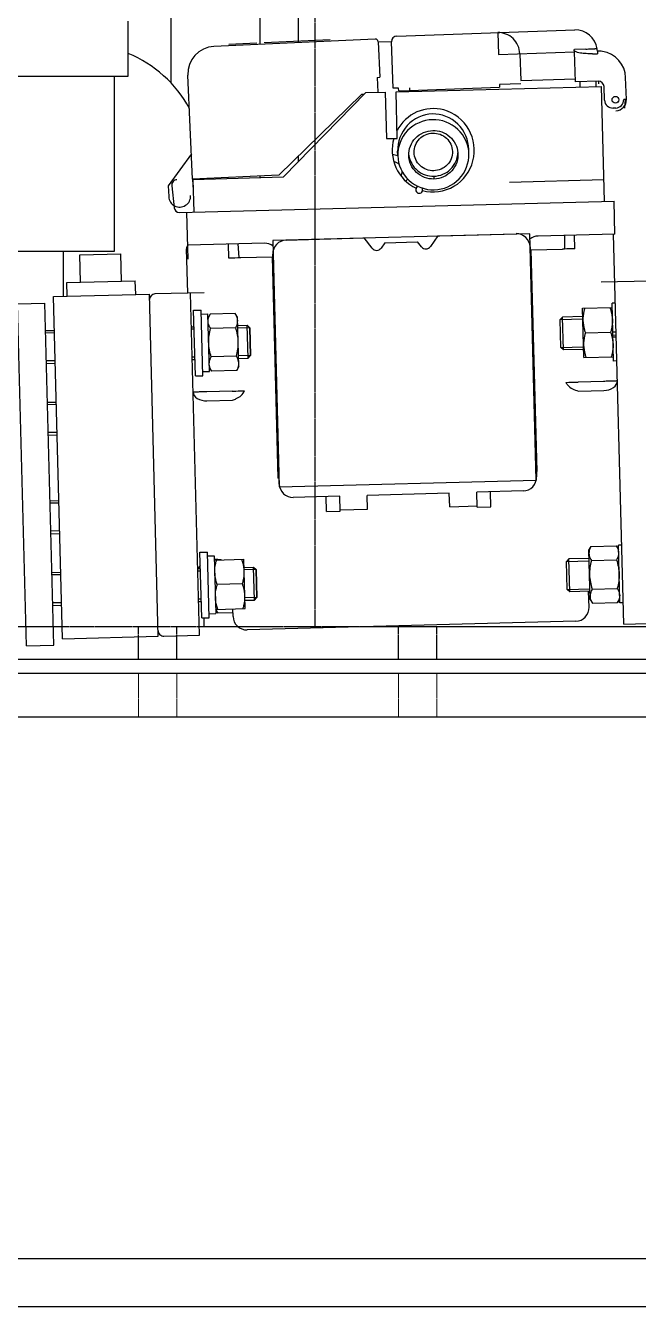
# Model space of a CAD drawing. Extents: x 59521 to 184406, y -1257 to 56672.
# Drawn here: x 85946.3 to 86170.1, y 15354.2 to 15821.9 of the extents above; entities that cross this region are included whole.
import ezdxf

# ---------------------------------------------------------------- set-up
doc = ezdxf.new("R2010")
doc.units = 0
doc.header["$MEASUREMENT"] = 0
doc.linetypes.add('EB_DASH', pattern=[6, 3, -3])
doc.linetypes.add('HIDDEN', pattern=[0.375, 0.25, -0.125])
doc.layers.get('0').update_dxf_attribs({"linetype": 'CONTINUOUS'})
doc.layers.add('00_BUW_DATUM', color=7, linetype='CONTINUOUS')
doc.layers.add('03-JI-ZHUN-XIAN', color=7, linetype='CONTINUOUS')
doc.layers.add('DEFAULT_2', color=8, linetype='EB_DASH', lineweight=0)

# ---------------------------------------------------------------- blocks, each defined once
blk = doc.blocks.new('rt666')
at = {"color": 87, "linetype": 'Continuous'}
for p, q in [((-1092.5, 198.4), (-1092.5, 230)), ((-1060, 212.56), (-1060, 230)), ((-1108.23, 201), (-1108.23, 221)), ((-1010.13, 215.61), (-945.17, 217.84)), ((-973.3, 216.88), (-973.03, 208.88)), ((-1017.98, 214.5), (-1076.92, 211.79)), ((-1061.3, 213.01), (-1071.44, 212.54)), ((-1034.42, 214.24), (-1058.56, 213.13)), ((-1016.94, 213.54), (-1016.34, 200.56)), ((-1012.06, 213.55), (-1016.93, 213.38)), ((-1011.48, 196.56), (-1012.06, 213.55)), ((-941.1, 210.86), (-945.28, 210.72)), ((-973.03, 208.88), (-945.27, 209.83)), ((-965.21, 209.15), (-964.88, 199.43)), ((-944.89, 198.84), (-945.27, 209.83)), ((-938.63, 209.06), (-936.87, 209.12)), ((-936.9, 210.12), (-936.87, 209.12)), ((-1084.7, 163.38), (-1086.45, 201.34)), ((-1240, 201), (-1108.23, 201)), ((-1113.23, 137), (-1113.23, 201)), ((-1017.34, 200.51), (-1016.34, 200.56)), ((-1017.34, 200.51), (-1017.09, 195.06)), ((-1009.48, 196.63), (-1011.48, 196.56)), ((-1010.39, 195.24), (-935.42, 197.2)), ((-1009.45, 195.63), (-1009.48, 196.63)), ((-1005.49, 196.76), (-1005.45, 195.76)), ((-1005.45, 195.76), (-972.62, 196.89)), ((-964.84, 198.15), (-972.65, 197.89)), ((-972.65, 197.89), (-972.62, 196.89)), ((-964.88, 199.43), (-944.93, 199.95)), ((-936.53, 199.12), (-944.89, 198.84)), ((-943.13, 197), (-943.18, 198.9)), ((-937.47, 199.09), (-937.42, 197.15)), ((-936.53, 199.12), (-936.49, 198.12)), ((-934.32, 155.21), (-935.42, 197.2)), ((-934.29, 192.2), (-934.46, 197.19)), ((-926.29, 192.47), (-926.57, 200.47)), ((-1053.24, 164.82), (-1023.06, 194.24)), ((-1021.39, 194.95), (-1051.48, 164.15)), ((-1022.04, 194.29), (-1023.06, 194.24)), ((-1021.39, 194.95), (-1014.39, 195.13)), ((-1014.39, 195.13), (-1013.95, 178.14)), ((-1009.95, 178.24), (-1010.39, 195.24)), ((-1009.45, 195.63), (-1005.45, 195.76)), ((-1003.4, 195.42), (-1003.41, 195.83)), ((-926.29, 192.47), (-927.29, 192.44)), ((-926.79, 192.4), (-927.03, 189.22)), ((-930.19, 189.33), (-931.19, 189.3)), ((-1013.95, 178.14), (-1009.95, 178.24)), ((-1009.78, 171.91), (-1009.83, 173.57)), ((-983.79, 172.59), (-983.84, 174.25)), ((-1085.13, 172.62), (-1093.6, 160.97)), ((-1053.24, 164.82), (-1084.7, 163.38)), ((-1084.58, 163.28), (-1051.48, 164.15)), ((-1060, 163.93), (-1060, 164.51)), ((-996.58, 164.43), (-996.56, 163.39)), ((-1093.6, 160.97), (-1093.42, 156.97)), ((-1092.34, 160.91), (-1091.47, 152.93)), ((-1084.7, 163.38), (-1084.52, 159.38)), ((-1084.58, 163.28), (-1084.27, 151.29)), ((-969, 162.31), (-934.53, 163.21)), ((-1089.43, 151.15), (-930.82, 155.31)), ((-930.51, 143.31), (-930.82, 155.31)), ((-1086.32, 134.19), (-1086.77, 151.22)), ((-961.61, 143.41), (-1055.4, 140.95)), ((-1055.4, 140.95), (-1053.05, 50.98)), ((-1050.58, 141.09), (-1022.09, 141.89)), ((-1019.08, 138.1), (-1022.09, 141.89)), ((-1014.5, 140.15), (-1002.58, 140.49)), ((-1001.09, 138.61), (-1002.58, 140.49)), ((-995.1, 142.64), (-997.89, 138.7)), ((-995.1, 142.64), (-966.61, 143.44)), ((-959.25, 53.44), (-961.61, 143.41)), ((-930.51, 143.31), (-958.49, 142.58)), ((-948.92, 142.83), (-948.96, 137.8)), ((-945.13, 137.91), (-945.26, 142.92)), ((-927.28, 0.85), (-931.01, 143.3)), ((-1240, 137), (-1113.23, 137)), ((-1132, 137), (-1132, 120.53)), ((-1125.87, 135.69), (-1110.88, 136.09)), ((-1125.61, 125.7), (-1125.87, 135.69)), ((-1110.62, 126.09), (-1110.88, 136.09)), ((-1086.5, 121.72), (-1086.92, 137.89)), ((-1058.47, 139.96), (-1086.45, 139.23)), ((-1071.7, 139.61), (-1071.57, 134.6)), ((-1067.73, 134.69), (-1068.04, 139.71)), ((-1053.08, 51.98), (-1055.43, 135.95)), ((-1014.5, 140.15), (-1015.88, 138.19)), ((-961.47, 138.59), (-959.11, 54.62)), ((-961.06, 137.51), (-949.65, 137.81)), ((-958.94, 56.58), (-961.06, 137.51)), ((-1067.05, 134.73), (-1055.64, 135.03)), ((-1055.64, 135.03), (-1053.52, 54.11)), ((-1130.61, 125.57), (-1105.62, 126.22)), ((-1130.48, 120.57), (-1130.61, 125.57)), ((-1105.49, 121.22), (-1105.62, 126.22)), ((-1080.5, 121.88), (-1098.49, 121.41)), ((-1082.22, -3.21), (-1085.5, 121.75)), ((-917.55, 126.14), (-935.55, 125.67)), ((-1148.67, 117.83), (-1138.67, 118.1)), ((-1145.39, -7.12), (-1148.67, 117.83)), ((-1135.4, -6.86), (-1138.67, 118.1)), ((-1135.48, 120.44), (-1100.49, 121.35)), ((-1132.21, -4.52), (-1135.48, 120.44)), ((-1097.22, -3.6), (-1100.49, 121.35)), ((-950.5, 112.07), (-942.2, 112.29)), ((-1138.41, 108.05), (-1135.16, 108.14)), ((-1085.17, 109.44), (-1084.17, 109.47)), ((-1084.15, 108.57), (-1085.15, 108.54)), ((-1068.18, 109.89), (-1064.78, 109.98)), ((-1063.86, 109.1), (-1068.16, 108.99)), ((-1063.86, 109.1), (-1063.59, 98.91)), ((-950.23, 101.87), (-950.5, 112.07)), ((-1135.13, 107.24), (-1138.38, 107.15)), ((-1083.88, 98.37), (-1084.88, 98.35)), ((-1063.59, 98.91), (-1067.89, 98.79)), ((-950.23, 101.87), (-941.93, 102.09)), ((-1134.87, 97.04), (-1138.12, 96.95)), ((-1138.09, 96.05), (-1134.84, 96.14)), ((-1084.86, 97.45), (-1083.86, 97.47)), ((-1067.87, 97.89), (-1064.47, 97.98)), ((-934.6, 89.5), (-943.91, 89.25)), ((-1070.24, 85.95), (-1079.55, 85.7)), ((-943.82, 85.98), (-934.51, 86.22)), ((-1134.45, 81.05), (-1137.7, 80.97)), ((-1079.46, 82.42), (-1070.16, 82.67)), ((-1134.18, 70.85), (-1137.43, 70.77)), ((-958.94, 56.58), (-959.17, 56.58)), ((-1053.13, 54.12), (-1053.52, 54.11)), ((-1053.05, 50.98), (-959.25, 53.44)), ((-1030.95, 47.6), (-1047.94, 47.12)), ((-1035.79, 41.96), (-1035.94, 47.46)), ((-1030.79, 42.1), (-1030.95, 47.6)), ((-990.96, 48.72), (-1020.95, 47.88)), ((-1020.81, 42.88), (-1020.95, 47.88)), ((-990.82, 43.73), (-990.96, 48.72)), ((-963.97, 49.48), (-980.96, 49)), ((-980.81, 43.51), (-980.96, 49)), ((-975.81, 43.65), (-975.97, 49.15)), ((-1133.5, 45.06), (-1136.76, 44.98)), ((-1035.79, 41.96), (-1030.79, 42.1)), ((-1030.8, 42.6), (-1020.81, 42.88)), ((-990.82, 43.73), (-980.82, 44.01)), ((-980.81, 43.51), (-975.81, 43.65)), ((-1133.24, 34.87), (-1136.49, 34.78)), ((-1075.45, 24.48), (-1076.75, 24.44)), ((-948.18, 23.71), (-939.89, 23.93)), ((-947.92, 13.52), (-948.18, 23.71)), ((-939.91, 24.83), (-947.31, 24.64)), ((-940.06, 24.83), (-939.92, 25.18)), ((-1132.82, 18.88), (-1136.07, 18.79)), ((-1081.84, 20.21), (-1082.84, 20.19)), ((-1061.54, 20.74), (-1065.84, 20.63)), ((-1061.54, 20.74), (-1061.28, 10.55)), ((-1081.57, 10.02), (-1082.57, 9.99)), ((-1061.28, 10.55), (-1065.57, 10.44)), ((-947.92, 13.52), (-939.62, 13.73)), ((-939.59, 12.83), (-946.99, 12.64)), ((-939.94, 7.02), (-940.09, 12.82)), ((-1132.55, 8.68), (-1135.8, 8.6)), ((-1069.9, 3.61), (-1069.97, 6.42)), ((-1080.5, 0), (-1080.5, 3.12)), ((-944.81, 1.89), (-1064.77, -1.25)), ((-927.28, 0.85), (-914.28, 1.19)), ((-1132.21, -4.52), (-1097.22, -3.6)), ((-1095.22, -3.55), (-1082.22, -3.21)), ((-1145.39, -7.12), (-1135.4, -6.86)), ((-1318.16, -17), (-665, -17)), ((-1312.34, -33), (-665, -33)), ((-830, -231), (-1350, -231)), ((-1340, -248.31), (-840, -248.31))]:
    blk.add_line(p, q, dxfattribs=at)
for points in [[(-945.31, 210.22), (-945.32, 210.31), (-945.33, 210.4), (-945.33, 210.49), (-945.32, 210.57), (-945.31, 210.65), (-945.28, 210.72)], [(-945.27, 209.83), (-945.27, 209.9), (-945.27, 209.96), (-945.28, 210.03), (-945.29, 210.09), (-945.3, 210.16), (-945.31, 210.22)], [(-1075.45, 24.48), (-1075.17, 24.48), (-1074.46, 24.4), (-1074.11, 24.32)]]:
    blk.add_lwpolyline(points, dxfattribs=at)
blk.add_circle((-930.29, 192.33), 1.25, dxfattribs=at)
for centre, radius, start, end in [((-1010.07, 213.62), 2, 91.9608, 181.9608), ((-944.9, 209.84), 8, 8.0777, 91.9608), ((-1076.46, 201.8), 10, 92.6316, 182.6316), ((-1017.94, 213.5), 1, 2.6316, 92.6316), ((-944.9, 209.84), 8, 1.9608, 8.0777), ((-1125, 168), 44.5, 28.4175, 67.8566), ((-943.55, 212.27), 2.7, 229.3697, 235.1664), ((-936.56, 200.12), 10, 87.0129, 91.9608), ((-936.56, 200.12), 10, 86.6986, 87.0129), ((-936.56, 200.12), 10, 80.8422, 86.6986), ((-936.56, 200.12), 10, 1.9608, 80.8422), ((-936.46, 197.12), 2, 1.9624, 91.958), ((-931.29, 192.3), 3, 181.9665, 271.9588), ((-930.29, 192.33), 3, 271.9665, 1.9588), ((-930.29, 192.33), 4, 271.9608, 1.9608), ((-1011.63, 166.19), 6, 71.9858, 90.8973), ((-1011.63, 166.19), 3.45, 46.4505, 82.7864), ((-997.06, 173.29), 8.75, 187.877, 188.2834), ((-1011.63, 166.19), 3.45, 331.0523, 358.8425), ((-1090.35, 161.13), 2, 91.5, 186.2636), ((-1011.63, 166.19), 6, 323.0111, 333.2731), ((-1001.95, 159.45), 1.25, 104.4795, 32.6734), ((-1089.42, 157.16), 4, 182.6316, 2.6316), ((-1089.48, 153.15), 2, 186.2636, 271.5), ((-1050.44, 136.09), 5, 91.6084, 181.6084), ((-966.47, 138.45), 5, 1.6084, 91.6084), ((-1017.51, 139.35), 2, 218.4783, 324.7385), ((-999.52, 139.85), 2, 218.4783, 324.7385), ((-1097.16, 1107.89), 973.62, 271.50598, 271.77181), ((-1098.44, 119.41), 2, 91.5, 181.5), ((-969.36, 1065.5), 976.58, 271.22859, 271.4934), ((-1048.08, 52.12), 5, 181.6084, 271.6084), ((-964.11, 54.48), 5, 271.6084, 1.6084), ((-1077.81, 19.41), 5, 144.686, 160.3029), ((-944.94, 6.89), 5, 271.5, 1.5), ((-1064.9, 3.74), 5, 181.5, 271.5), ((-1095.27, -1.55), 2, 181.5, 271.5)]:
    blk.add_arc(centre, radius, start, end, dxfattribs=at)
for centre, major_axis, ratio, start_param, end_param in [((-958.36, 137.58), (5, 0.13), 0.999391, 1.570796, 2.237088), ((-1084.92, 137.94), (2, 0.05), 1, 2.418858, 3.141593), ((-1058.34, 134.96), (5, 0.13), 0.999391, 0.90542, 1.570796)]:
    blk.add_ellipse(centre, major_axis=major_axis, ratio=ratio, start_param=start_param, end_param=end_param, dxfattribs=at)
for points, knots in [([(-965.21, 209.15), (-965.28, 211.18), (-967.05, 215.34), (-971.3, 216.94), (-973.3, 216.88)], [0, 0, 0, 0, 0.503764, 1, 1, 1, 1]), ([(-941.1, 210.86), (-940.77, 210.87), (-939.66, 210.9), (-938.55, 210.94), (-937.77, 210.97)], [0, 0, 0, 0, 0.29664, 1, 1, 1, 1]), ([(-936.98, 210.97), (-936.99, 211.03), (-937.39, 210.88), (-937.57, 210.97), (-937.77, 210.97)], [0, 0, 0, 0, 0.255585, 1, 1, 1, 1]), ([(-941.02, 209.18), (-941.72, 209.19), (-943.09, 209.37), (-944.52, 209.66), (-945.09, 210.05)], [0, 0, 0, 0, 0.50169, 1, 1, 1, 1]), ([(-992.98, 188.63), (-996.15, 189.48), (-1003.3, 188.99), (-1008.48, 184.06), (-1010.03, 181.16)], [0, 0, 0, 0, 0.499784, 1, 1, 1, 1]), ([(-997.18, 187.17), (-1000.52, 187.08), (-1007.41, 183.98), (-1009.91, 176.92), (-1009.83, 173.57)], [0, 0, 0, 0, 0.499556, 1, 1, 1, 1]), ([(-1000.73, 159.2), (-997.01, 158.18), (-988.35, 159.32), (-980.8, 169.64), (-982.39, 182.29), (-989.26, 187.62), (-992.98, 188.63)], [0, 0, 0, 0, 0.249719, 0.499789, 0.750048, 1, 1, 1, 1]), ([(-983.84, 174.25), (-983.92, 177.6), (-986.79, 184.52), (-993.83, 187.25), (-997.18, 187.17)], [0, 0, 0, 0, 0.500448, 1, 1, 1, 1]), ([(-997.12, 185.05), (-1000.43, 184.96), (-1007.23, 182.1), (-1009.87, 175.18), (-1009.78, 171.91)], [0, 0, 0, 0, 0.502706, 1, 1, 1, 1]), ([(-983.79, 172.59), (-983.88, 175.86), (-986.88, 182.63), (-993.81, 185.13), (-997.12, 185.05)], [0, 0, 0, 0, 0.497288, 1, 1, 1, 1]), ([(-1011.22, 178.21), (-1012.22, 174.81), (-1011.73, 167.07), (-1006.26, 161.53), (-1003.05, 160.05)], [0, 0, 0, 0, 0.500193, 1, 1, 1, 1]), ([(-1005.78, 172.01), (-1005.84, 174.28), (-1004.01, 179.07), (-999.31, 181.05), (-997.02, 181.11)], [0, 0, 0, 0, 0.497286, 1, 1, 1, 1]), ([(-996.63, 166.4), (-998.42, 166.35), (-1002.15, 167.72), (-1004.57, 173.09), (-1002.44, 178.57), (-998.78, 180.14), (-996.99, 180.18)], [0, 0, 0, 0, 0.251355, 0.499994, 0.748636, 1, 1, 1, 1]), ([(-997.02, 181.11), (-994.81, 181.17), (-990.2, 179.57), (-988.01, 175.18), (-987.82, 173.01)], [0, 0, 0, 0, 0.502622, 1, 1, 1, 1]), ([(-996.99, 180.18), (-995.21, 180.23), (-991.48, 178.86), (-989.06, 173.49), (-991.19, 168.01), (-994.85, 166.45), (-996.63, 166.4)], [0, 0, 0, 0, 0.251355, 0.499994, 0.748636, 1, 1, 1, 1]), ([(-1009.78, 171.91), (-1009.7, 168.64), (-1006.7, 161.87), (-999.76, 159.36), (-996.45, 159.45)], [0, 0, 0, 0, 0.497288, 1, 1, 1, 1]), ([(-996.56, 163.39), (-998.85, 163.33), (-1003.65, 165.06), (-1005.72, 169.75), (-1005.78, 172.01)], [0, 0, 0, 0, 0.502708, 1, 1, 1, 1]), ([(-1005.72, 172.03), (-1005.42, 169.94), (-1003.14, 165.84), (-998.71, 164.37), (-996.58, 164.43)], [0, 0, 0, 0, 0.497466, 1, 1, 1, 1]), ([(-996.58, 164.43), (-994.37, 164.49), (-989.85, 166.32), (-987.89, 170.82), (-987.82, 173)], [0, 0, 0, 0, 0.502622, 1, 1, 1, 1]), ([(-987.82, 173.01), (-987.62, 170.67), (-989.3, 165.58), (-994.18, 163.45), (-996.56, 163.39)], [0, 0, 0, 0, 0.497211, 1, 1, 1, 1]), ([(-996.45, 159.45), (-993.14, 159.54), (-986.35, 162.4), (-983.71, 169.32), (-983.79, 172.59)], [0, 0, 0, 0, 0.502706, 1, 1, 1, 1]), ([(-945.13, 137.91), (-945.59, 137.9), (-947.1, 137.87), (-948.6, 137.83), (-949.65, 137.81)], [0, 0, 0, 0, 0.307919, 1, 1, 1, 1]), ([(-948.42, 89.15), (-948.24, 88.78), (-947.13, 87.21), (-945.28, 86.28), (-943.82, 85.98)], [0, 0, 0, 0, 0.216419, 1, 1, 1, 1]), ([(-929.6, 89.64), (-929.6, 89.61), (-929.81, 89.67), (-930.01, 89.6), (-930.51, 89.62), (-931.39, 89.57), (-932.79, 89.55), (-933.96, 89.51), (-934.6, 89.5)], [0, 0, 0, 0, 0.019226, 0.076138, 0.16854, 0.292898, 0.617293, 1, 1, 1, 1]), ([(-934.51, 86.22), (-933.29, 86.25), (-931.1, 86.69), (-929.58, 88.72), (-929.6, 89.64)], [0, 0, 0, 0, 0.571322, 1, 1, 1, 1]), ([(-1079.55, 85.7), (-1080.19, 85.69), (-1081.36, 85.66), (-1082.76, 85.61), (-1083.64, 85.61), (-1084.14, 85.56), (-1084.35, 85.63), (-1084.55, 85.55), (-1084.55, 85.58)], [0, 0, 0, 0, 0.382707, 0.707102, 0.83146, 0.923862, 0.980774, 1, 1, 1, 1]), ([(-1084.55, 85.58), (-1084.52, 84.67), (-1082.9, 82.72), (-1080.69, 82.39), (-1079.46, 82.42)], [0, 0, 0, 0, 0.428678, 1, 1, 1, 1]), ([(-1070.24, 85.95), (-1069.78, 85.96), (-1068.28, 86), (-1066.77, 86.04), (-1065.73, 86.07)], [0, 0, 0, 0, 0.307717, 1, 1, 1, 1]), ([(-1070.16, 82.67), (-1069.67, 82.8), (-1067.91, 83.45), (-1066.26, 84.79), (-1065.73, 86.07)], [0, 0, 0, 0, 0.264601, 1, 1, 1, 1])]:
    blk.add_open_spline(points, degree=3, knots=knots, dxfattribs=at)
blk.add_open_spline([(-938.63, 209.06), (-939.43, 209.03), (-940.22, 209.14), (-941.02, 209.18)], degree=3, dxfattribs=at)
at = {"layer": '00_BUW_DATUM', "color": 87, "linetype": 'Continuous'}
for p, q in [((-930.35, 118.05), (-931.55, 118.02)), ((-930.99, 96.93), (-931.55, 118.02)), ((-1084.33, 115.47), (-1081.63, 115.54)), ((-1083.7, 91.48), (-1084.33, 115.47)), ((-1081, 91.55), (-1081.63, 115.54)), ((-1081.59, 114.09), (-1079.09, 114.16)), ((-1078.54, 93.06), (-1079.09, 114.16)), ((-1078.29, 114.02), (-1079.05, 112.61)), ((-1069.1, 114.26), (-1078.29, 114.02)), ((-1068.26, 112.89), (-1069.1, 114.26)), ((-1067.79, 94.89), (-1068.26, 112.89)), ((-949.62, 112.99), (-950.5, 112.07)), ((-942.22, 113.19), (-949.62, 112.99)), ((-949.31, 101), (-949.62, 112.99)), ((-942.3, 116.19), (-931.5, 116.47)), ((-941.83, 98.19), (-942.3, 116.19)), ((-1068.96, 109.06), (-1078.15, 108.82)), ((-1064.47, 97.98), (-1064.78, 109.98)), ((-1064.78, 109.98), (-1063.86, 109.1)), ((-1063.59, 98.91), (-1063.86, 109.1)), ((-950.23, 101.87), (-950.5, 112.07)), ((-941.26, 107.21), (-932.07, 107.45)), ((-930.07, 107.5), (-931.27, 107.47)), ((-931.24, 106.41), (-930.04, 106.45)), ((-930.02, 105.67), (-931.22, 105.64)), ((-1068.69, 98.68), (-1077.88, 98.44)), ((-1064.47, 97.98), (-1063.59, 98.91)), ((-949.31, 101), (-950.23, 101.87)), ((-941.91, 101.19), (-949.31, 101)), ((-941.83, 98.19), (-931.03, 98.48)), ((-1077.74, 93.24), (-1078.58, 94.61)), ((-1067.79, 94.89), (-1068.55, 93.48)), ((-929.79, 96.96), (-930.99, 96.93)), ((-1083.7, 91.48), (-1081, 91.55)), ((-1081.05, 93.16), (-1078.55, 93.22)), ((-1081.04, 93), (-1078.54, 93.06)), ((-1068.55, 93.48), (-1077.74, 93.24)), ((-1137.72, 81.87), (-1134.47, 81.95)), ((-1137.41, 69.87), (-1134.16, 69.95)), ((-1136.78, 45.88), (-1133.53, 45.96)), ((-1136.47, 33.88), (-1133.21, 33.97)), ((-939.99, 27.83), (-939.22, 29.24)), ((-939.22, 29.24), (-930.03, 29.48)), ((-930.03, 29.48), (-929.19, 28.11)), ((-928.03, 29.69), (-929.23, 29.66)), ((-928.68, 8.57), (-929.23, 29.66)), ((-1082.02, 27.11), (-1079.32, 27.18)), ((-1081.39, 3.12), (-1082.02, 27.11)), ((-1078.69, 3.19), (-1079.32, 27.18)), ((-1079.28, 25.73), (-1076.78, 25.8)), ((-1076.78, 25.8), (-1076.23, 4.7)), ((-1076.74, 24.25), (-1065.94, 24.53)), ((-1076.63, 24.44), (-1076.74, 24.25)), ((-1065.47, 6.54), (-1065.94, 24.53)), ((-947.31, 24.64), (-948.18, 23.71)), ((-947.92, 13.52), (-948.18, 23.71)), ((-946.99, 12.64), (-947.31, 24.64)), ((-939.52, 9.83), (-939.99, 27.83)), ((-939.08, 24.05), (-929.89, 24.29)), ((-1136.09, 19.69), (-1132.84, 19.78)), ((-1082.86, 21.09), (-1081.86, 21.11)), ((-1065.87, 21.53), (-1062.47, 21.62)), ((-1062.15, 9.62), (-1062.47, 21.62)), ((-1062.47, 21.62), (-1061.54, 20.74)), ((-1061.28, 10.55), (-1061.54, 20.74)), ((-1066.51, 15.51), (-1075.7, 15.27)), ((-1065.55, 9.54), (-1062.15, 9.62)), ((-1062.15, 9.62), (-1061.28, 10.55)), ((-946.99, 12.64), (-947.92, 13.52)), ((-939.52, 9.83), (-938.68, 8.46)), ((-938.81, 13.66), (-929.62, 13.9)), ((-929.49, 8.7), (-928.72, 10.12)), ((-1135.78, 7.7), (-1132.53, 7.78)), ((-1082.55, 9.09), (-1081.55, 9.12)), ((-1078.73, 4.64), (-1076.23, 4.7)), ((-1076.27, 6.25), (-1065.47, 6.54)), ((-1075.43, 4.88), (-1076.27, 6.25)), ((-1069.93, 5.03), (-1075.43, 4.88)), ((-938.68, 8.46), (-929.49, 8.7)), ((-927.48, 8.6), (-928.68, 8.57)), ((-1081.39, 3.12), (-1078.69, 3.19))]:
    blk.add_line(p, q, dxfattribs=at)
blk.add_arc((-1071.63, 22.92), 5.1, 162.5531, 164.8442, dxfattribs=at)
for points, knots in [([(-1079.02, 111.4), (-1079.03, 111.62), (-1078.97, 112.54), (-1078.62, 113.41), (-1078.29, 114.02)], [0, 0, 0, 0, 0.241275, 1, 1, 1, 1]), ([(-1068.23, 111.68), (-1068.23, 111.9), (-1068.33, 112.82), (-1068.74, 113.67), (-1069.1, 114.26)], [0, 0, 0, 0, 0.241275, 1, 1, 1, 1]), ([(-941.5, 116.21), (-941.61, 115.84), (-942.02, 114.37), (-942.21, 112.83), (-942.18, 111.69)], [0, 0, 0, 0, 0.2519, 1, 1, 1, 1]), ([(-932.31, 116.45), (-932.18, 116.09), (-931.69, 114.64), (-931.42, 113.11), (-931.39, 111.97)], [0, 0, 0, 0, 0.2519, 1, 1, 1, 1]), ([(-1078.15, 108.82), (-1078.28, 109.03), (-1078.72, 109.82), (-1079, 110.73), (-1079.02, 111.4)], [0, 0, 0, 0, 0.263017, 1, 1, 1, 1]), ([(-1068.96, 109.06), (-1068.85, 109.28), (-1068.44, 110.09), (-1068.21, 111.01), (-1068.23, 111.68)], [0, 0, 0, 0, 0.263017, 1, 1, 1, 1]), ([(-942.18, 111.69), (-942.15, 110.55), (-941.88, 109.02), (-941.39, 107.57), (-941.26, 107.21)], [0, 0, 0, 0, 0.7481, 1, 1, 1, 1]), ([(-931.39, 111.97), (-931.36, 110.83), (-931.55, 109.29), (-931.96, 107.82), (-932.07, 107.45)], [0, 0, 0, 0, 0.7481, 1, 1, 1, 1]), ([(-941.26, 107.21), (-941.37, 106.84), (-941.78, 105.37), (-941.98, 103.83), (-941.95, 102.69)], [0, 0, 0, 0, 0.2519, 1, 1, 1, 1]), ([(-932.07, 107.45), (-931.94, 107.09), (-931.46, 105.64), (-931.18, 104.12), (-931.15, 102.97)], [0, 0, 0, 0, 0.2519, 1, 1, 1, 1]), ([(-931.15, 102.97), (-931.12, 101.83), (-931.32, 100.29), (-931.72, 98.82), (-931.84, 98.45)], [0, 0, 0, 0, 0.7481, 1, 1, 1, 1]), ([(-1078.61, 95.82), (-1078.62, 96.04), (-1078.57, 96.95), (-1078.21, 97.83), (-1077.88, 98.44)], [0, 0, 0, 0, 0.241275, 1, 1, 1, 1]), ([(-1067.82, 96.1), (-1067.82, 96.32), (-1067.93, 97.23), (-1068.33, 98.09), (-1068.69, 98.68)], [0, 0, 0, 0, 0.241275, 1, 1, 1, 1]), ([(-941.95, 102.69), (-941.92, 101.55), (-941.64, 100.02), (-941.16, 98.58), (-941.03, 98.21)], [0, 0, 0, 0, 0.7481, 1, 1, 1, 1]), ([(-1077.74, 93.24), (-1077.87, 93.45), (-1078.32, 94.24), (-1078.6, 95.15), (-1078.61, 95.82)], [0, 0, 0, 0, 0.263017, 1, 1, 1, 1]), ([(-1068.55, 93.48), (-1068.44, 93.69), (-1068.03, 94.51), (-1067.8, 95.43), (-1067.82, 96.1)], [0, 0, 0, 0, 0.263017, 1, 1, 1, 1]), ([(-939.22, 29.24), (-939.33, 29.03), (-939.74, 28.22), (-939.97, 27.3), (-939.96, 26.62)], [0, 0, 0, 0, 0.263017, 1, 1, 1, 1]), ([(-930.03, 29.48), (-929.91, 29.28), (-929.46, 28.49), (-929.18, 27.58), (-929.16, 26.91)], [0, 0, 0, 0, 0.263017, 1, 1, 1, 1]), ([(-1076.62, 19.75), (-1076.65, 20.89), (-1076.45, 22.43), (-1076.05, 23.9), (-1075.94, 24.27)], [0, 0, 0, 0, 0.7481, 1, 1, 1, 1]), ([(-1065.83, 20.03), (-1065.86, 21.17), (-1066.13, 22.7), (-1066.62, 24.15), (-1066.75, 24.51)], [0, 0, 0, 0, 0.7481, 1, 1, 1, 1]), ([(-939.96, 26.62), (-939.95, 26.4), (-939.85, 25.49), (-939.45, 24.64), (-939.08, 24.05)], [0, 0, 0, 0, 0.241275, 1, 1, 1, 1]), ([(-929.16, 26.91), (-929.15, 26.69), (-929.21, 25.77), (-929.56, 24.9), (-929.89, 24.29)], [0, 0, 0, 0, 0.241275, 1, 1, 1, 1]), ([(-1075.7, 15.27), (-1075.83, 15.63), (-1076.31, 17.08), (-1076.59, 18.61), (-1076.62, 19.75)], [0, 0, 0, 0, 0.2519, 1, 1, 1, 1]), ([(-1066.51, 15.51), (-1066.4, 15.88), (-1065.99, 17.35), (-1065.8, 18.89), (-1065.83, 20.03)], [0, 0, 0, 0, 0.2519, 1, 1, 1, 1]), ([(-1076.39, 10.75), (-1076.42, 11.89), (-1076.22, 13.43), (-1075.81, 14.9), (-1075.7, 15.27)], [0, 0, 0, 0, 0.7481, 1, 1, 1, 1]), ([(-1065.59, 11.03), (-1065.62, 12.18), (-1065.9, 13.7), (-1066.38, 15.15), (-1066.51, 15.51)], [0, 0, 0, 0, 0.7481, 1, 1, 1, 1]), ([(-1075.47, 6.27), (-1075.6, 6.64), (-1076.08, 8.08), (-1076.36, 9.61), (-1076.39, 10.75)], [0, 0, 0, 0, 0.2519, 1, 1, 1, 1]), ([(-1066.28, 6.52), (-1066.16, 6.88), (-1065.76, 8.35), (-1065.56, 9.89), (-1065.59, 11.03)], [0, 0, 0, 0, 0.2519, 1, 1, 1, 1]), ([(-938.81, 13.66), (-938.93, 13.45), (-939.33, 12.63), (-939.57, 11.71), (-939.55, 11.04)], [0, 0, 0, 0, 0.263017, 1, 1, 1, 1]), ([(-939.55, 11.04), (-939.54, 10.82), (-939.44, 9.91), (-939.04, 9.05), (-938.68, 8.46)], [0, 0, 0, 0, 0.241275, 1, 1, 1, 1]), ([(-929.62, 13.9), (-929.5, 13.69), (-929.05, 12.9), (-928.77, 11.99), (-928.75, 11.32)], [0, 0, 0, 0, 0.263017, 1, 1, 1, 1]), ([(-928.75, 11.32), (-928.75, 11.1), (-928.8, 10.19), (-929.16, 9.31), (-929.49, 8.7)], [0, 0, 0, 0, 0.241275, 1, 1, 1, 1]), ([(-1075.43, 4.88), (-1075.5, 4.99), (-1075.75, 5.43), (-1075.97, 5.9), (-1076.09, 6.26)], [0, 0, 0, 0, 0.257142, 1, 1, 1, 1])]:
    blk.add_open_spline(points, degree=3, knots=knots, dxfattribs=at)
for points in [[(-1078.82, 103.61), (-1078.86, 105.36), (-1078.59, 107.13), (-1078.15, 108.82)], [(-1068.02, 103.89), (-1068.07, 105.64), (-1068.43, 107.39), (-1068.96, 109.06)], [(-1077.88, 98.44), (-1078.41, 100.11), (-1078.77, 101.86), (-1078.82, 103.61)], [(-1068.69, 98.68), (-1068.25, 100.37), (-1067.98, 102.14), (-1068.02, 103.89)], [(-939.08, 24.05), (-939.53, 22.35), (-939.8, 20.58), (-939.75, 18.83)], [(-929.89, 24.29), (-929.36, 22.62), (-929, 20.87), (-928.96, 19.11)], [(-939.75, 18.83), (-939.71, 17.08), (-939.34, 15.33), (-938.81, 13.66)], [(-928.96, 19.11), (-928.91, 17.36), (-929.18, 15.6), (-929.62, 13.9)]]:
    blk.add_open_spline(points, degree=3, dxfattribs=at)
at = {"layer": '03-JI-ZHUN-XIAN', "color": 87, "linetype": 'HIDDEN'}
for p, q in [((-1040, 0), (-1040, 395)), ((-1145.58, 0), (-1135.58, 0)), ((-1132.34, 0), (-1082.31, 0)), ((-1104.5, -12), (-1104.5, 0)), ((-1090.5, -12), (-1090.5, 0)), ((-1068.2, 0), (-1016.9, 0)), ((-1009.5, -12), (-1009.5, 0)), ((-995.5, -12), (-995.5, 0))]:
    blk.add_line(p, q, dxfattribs=at)
at = {"layer": '03-JI-ZHUN-XIAN', "color": 87, "linetype": 'Continuous'}
for p, q in [((-1046, 213.21), (-1046, 230)), ((-1046, 169.76), (-1046, 171.88)), ((-1324.35, 0), (-1145.58, 0)), ((-1135.58, 0), (-1132.34, 0)), ((-1082.31, 0), (-1068.2, 0)), ((-1016.9, 0), (-665, 0)), ((-1319.98, -12), (-665, -12))]:
    blk.add_line(p, q, dxfattribs=at)
at = {"layer": 'DEFAULT_2', "color": 87, "linetype": 'HIDDEN'}
for p, q in [((-1104.5, -17), (-1104.5, -33)), ((-1090.5, -17), (-1090.5, -33)), ((-1009.5, -17), (-1009.5, -33)), ((-995.5, -17), (-995.5, -33))]:
    blk.add_line(p, q, dxfattribs=at)

msp = doc.modelspace()

# ---------------------------------------------------------------- block references
msp.add_blockref('rt666', (87091.983, 15602.528))

doc.saveas('drawing.dxf')
